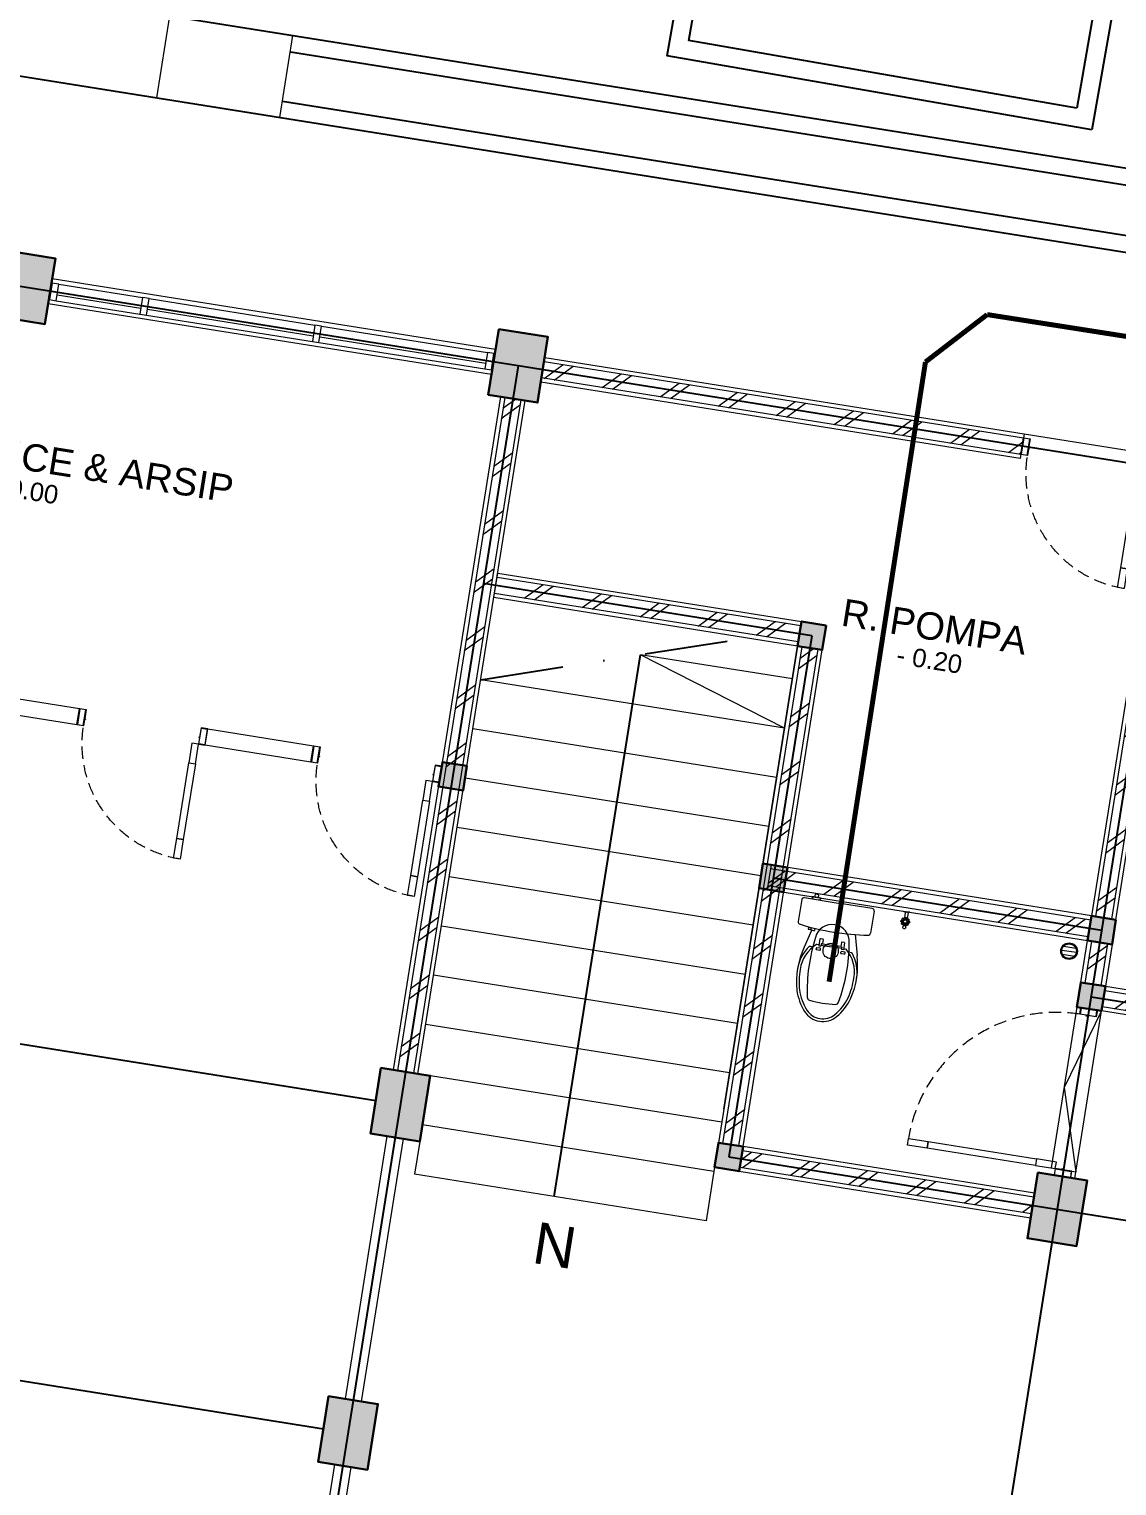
# Model space of a CAD drawing. Header units: millimetres. Extents: x -1055 to 15745, y -101 to 11046.
# Drawn here: x 7178 to 8486, y 5891 to 7644 of the extents above; entities that cross this region are included whole.
import ezdxf
from ezdxf.enums import TextEntityAlignment as Align

# ---------------------------------------------------------------- set-up
doc = ezdxf.new("R2010")
doc.units = ezdxf.units.MM
for name, pattern in [('DASHDOT', [1, 0.5, -0.25, 0, -0.25]), ('DASHED2', [0.375, 0.25, -0.125]), ('HIDDEN', [0.375, 0.25, -0.125])]:
    doc.linetypes.add(name, pattern=pattern)
for name, color, linetype, lineweight in [('ars', 11, 'Continuous', 5), ('dinding', 5, 'Continuous', 15), ('KOLOM', 1, 'Continuous', 30), ('kus', 63, 'Continuous', 15), ('KUSEN', 30, 'Continuous', 15), ('lan', 7, 'Continuous', 15), ('not', 7, 'Continuous', 20), ('PARTISI', 190, 'Continuous', 9), ('SANITAIR', 4, 'Continuous', 5), ('sol kol', 8, 'Continuous', 0)]:
    doc.layers.add(name, color=color, linetype=linetype, lineweight=lineweight)
doc.layers.add('as', color=1, linetype='Continuous', plot=False)
doc.layers.add('D1', color=1, linetype='Continuous')
doc.layers.add('PONDASI', color=7, linetype='Continuous')
doc.styles.get("Standard").update_dxf_attribs({"font": 'arial.ttf'})
pattern_1 = [(45, (-0.5, 0), (-0.1767767, 0.1767767), []), (45, (-0.4375, 0), (-0.1767767, 0.1767767), [])]

# ---------------------------------------------------------------- blocks, each defined once
blk = doc.blocks.new('K1')
at = {"layer": 'KOLOM'}
blk.add_lwpolyline([(0.2, 0.15), (-0.2, 0.15), (-0.2, -0.15), (0.2, -0.15), (0.2, 0.15)], dxfattribs=at)
blk = doc.blocks.new('P 70')
at = {"linetype": 'HIDDEN', "ltscale": 0.3}
blk.add_lwpolyline([(-0.74, 0.1, -0.414214), (-0.04, 0.8, -1.303225)], format="xyb", dxfattribs=at)
for points in [[(-0.04, 0.8), (-0.08, 0.8), (-0.08, 0.68), (-0.04, 0.68)], [(-0.04, 0.68), (-0.08, 0.68), (-0.08, 0.22), (-0.04, 0.22)], [(-0.04, 0.1), (-0.08, 0.1), (-0.08, 0.22), (-0.04, 0.22)], [(-0.7351, 0.06), (-0.74, 0.06), (-0.74, 0.0615), (-0.74, 0.1), (-0.78, 0.1), (-0.78, 0), (-0.74, 0), (-0.74, 0.0565), (-0.7351, 0.0583)], [(-0.742, 0.002), (-0.778, 0.002), (-0.778, 0.098), (-0.742, 0.098)], [(-0.0449, 0.06), (-0.04, 0.06), (-0.04, 0.0615), (-0.04, 0.1), (0, 0.1), (0, 0), (-0.04, 0), (-0.04, 0.0565), (-0.0449, 0.0583)], [(-0.038, 0.002), (-0.002, 0.002), (-0.002, 0.098), (-0.038, 0.098)]]:
    blk.add_lwpolyline(points, close=True)
blk = doc.blocks.new('KP')
at = {"layer": 'KOLOM'}
blk.add_lwpolyline([(0.075, -0.075), (-0.075, -0.075), (-0.075, 0.075), (0.075, 0.075), (0.075, -0.075)], dxfattribs=at)
blk = doc.blocks.new('KRAN ATAS')
for p, q in [((-0.0185, 0.0015), (-0.0185, 0)), ((-0.0185, 0), (0, 0)), ((-0.018, 0.002), (0, 0.002)), ((-0.0085, 0.006), (-0.0085, 0.0396)), ((0.018, 0.002), (0, 0.002)), ((0.0185, 0), (0, 0)), ((0.0085, 0.006), (0.0085, 0.0396)), ((0.0185, 0.0015), (0.0185, 0))]:
    blk.add_line(p, q)
for centre, radius, start, end in [((-0.0413, 0.0899), 0.0331, 343.1048, 7.2203), ((0, 0.0958), 0.00865, 90, 191.4881), ((0, 0.0958), 0.00865, 348.5119, 90), ((0.0413, 0.0899), 0.0331, 172.7797, 196.8952), ((-0.0215, 0.0597), 0.0057, 92.509, 270.03428), ((-0.0203, 0.0597), 0.0057, 105.44997, 257.24072), ((-0.0001, 0.0602), 0.0223, 89.786, 270.21408), ((-0.0155, 0.075), 0.0057, 47.464, 224.6597), ((-0.0148, 0.0454), 0.0057, 142.579, 307.6346), ((-0.0147, 0.0741), 0.0057, 60.32073, 212.54146), ((-0.014, 0.0462), 0.0057, 154.49735, 295.72823), ((-0.018, 0.0015), 0.0005, 90, 180), ((-0.0001, 0.0604), 0.0162, 89.70943, 270.29489), ((-0.0125, 0.006), 0.004, 270, 0), ((-0.0001, 0.0602), 0.0102, 89.532, 270.46788), ((-0.0001, 0.0803), 0.0057, 89.095, 165.324), ((0.0004, 0.0397), 0.0057, 191.86, 266.0615), ((-0.0001, 0.0792), 0.0057, 89.095, 152.59378), ((0.0004, 0.0409), 0.0057, 205.96523, 266.0615), ((0.0001, 0.0803), 0.0057, 14.676, 90.905), ((0.0001, 0.0792), 0.0057, 27.40622, 90.905), ((0.0001, 0.0602), 0.0223, 269.78592, 90.214), ((0.0001, 0.0604), 0.0162, 269.70511, 90.29057), ((0.0001, 0.0602), 0.0102, 269.53212, 90.468), ((-0.0004, 0.0397), 0.0057, 273.9385, 348.14), ((-0.0004, 0.0409), 0.0057, 273.9385, 334.03477), ((0.0125, 0.006), 0.004, 180, 270), ((0.0148, 0.0454), 0.0057, 232.3654, 37.421), ((0.014, 0.0462), 0.0057, 244.27177, 25.50265), ((0.0155, 0.075), 0.0057, 315.3403, 132.536), ((0.0147, 0.0741), 0.0057, 327.45854, 119.67927), ((0.018, 0.0015), 0.0005, 0, 90), ((0.0215, 0.0597), 0.0057, 269.96572, 87.491), ((0.0203, 0.0597), 0.0057, 282.75928, 74.55003)]:
    blk.add_arc(centre, radius, start, end)
blk = doc.blocks.new('CLOSET ATAS')
for p, q in [((0, 0.2065), (0, 0)), ((0.0135, 0.22), (0.1478, 0.22)), ((0.1715, 0.1302), (0.294, 0.161)), ((0.2661, 0.0755), (0.2661, 0.0876)), ((0.2825, 0.1254), (0.2825, 0.1065)), ((0.2956, 0.0878), (0.2884, 0.0878)), ((0, -0.2065), (0, 0)), ((0.2282, 0.0728), (0.2282, 0.0581)), ((0.2309, 0.0755), (0.2726, 0.0755)), ((0.2309, 0.0554), (0.2565, 0.0554)), ((0.2565, 0.0554), (0.2593, 0.0631)), ((0.2565, 0.0554), (0.2565, 0)), ((0.2565, -0.0554), (0.2565, 0)), ((0.2593, 0.0631), (0.2726, 0.0631)), ((0.2662, 0.0631), (0.2662, 0)), ((0.2662, -0.0631), (0.2662, 0)), ((0.2726, 0.0755), (0.2726, 0.0631)), ((0.2854, 0.0847), (0.2854, 0.0653)), ((0.2956, 0.0622), (0.2884, 0.0622)), ((0.2986, 0.0847), (0.2986, 0.0653)), ((0.2282, -0.0728), (0.2282, -0.0581)), ((0.2309, -0.0554), (0.2565, -0.0554)), ((0.2309, -0.0755), (0.2726, -0.0755)), ((0.2565, -0.0554), (0.2593, -0.0631)), ((0.2593, -0.0631), (0.2726, -0.0631)), ((0.2661, -0.0755), (0.2661, -0.0876)), ((0.2726, -0.0755), (0.2726, -0.0631)), ((0.2854, -0.0653), (0.2854, -0.0847)), ((0.2956, -0.0622), (0.2884, -0.0622)), ((0.2986, -0.0653), (0.2986, -0.0847)), ((-0.013, -0.1235), (-0.0311, -0.1235)), ((-0.0311, -0.1235), (-0.0311, -0.1465)), ((-0.0311, -0.1465), (-0.013, -0.1465)), ((-0.013, -0.1065), (-0.013, -0.1635)), ((0.1707, -0.1382), (0.185, -0.1382)), ((0.1726, -0.1163), (0.185, -0.1163)), ((0.1727, -0.1509), (0.1727, -0.1382)), ((0.1754, -0.1536), (0.1816, -0.1536)), ((0.1843, -0.1382), (0.1843, -0.1509)), ((0.1877, -0.1191), (0.1877, -0.1355)), ((0.1877, -0.1343), (0.294, -0.161)), ((0.2825, -0.1254), (0.2825, -0.1065)), ((0.2956, -0.0878), (0.2884, -0.0878)), ((0.0135, -0.22), (0.1478, -0.22))]:
    blk.add_line(p, q)
blk.add_circle((0.292, 0), 0.046)
for centre, radius, start, end in [((0.0135, 0.2065), 0.0135, 90, 180), ((0.1478, 0.205), 0.015, 8.08701, 90), ((-1.2701, 0.0035), 1.4471, 359.8599, 8.08701), ((0.4286, -0.0506), 0.2306, 89.48257, 128.74106), ((0.4306, -0.32), 0.5, 75.27892, 105.85155), ((0.2354, 0), 0.1034, 95.49361, 264.50639), ((0.3852, -0.9507), 1.0657, 79.04609, 98.61965), ((0.2711, 0.0876), 0.005, 138.74052, 180), ((0.4286, -0.0506), 0.2146, 89.48257, 138.74052), ((0.2875, 0.1254), 0.005, 128.74106, 180), ((0.2884, 0.0847), 0.00307, 90, 180), ((0.2956, 0.0847), 0.00307, 0, 90), ((0.4306, -0.32), 0.484, 75.27892, 90), ((0.4654, -0.1406), 0.3019, 48.53709, 73.13138), ((0.4654, -0.1406), 0.3179, 48.53709, 73.13138), ((0.5848, 0.0758), 0.02, 7.84587, 81.60377), ((0.59, 0), 0.13, 0, 48.65811), ((-1.2701, -0.0035), 1.4471, 351.91299, 0.1401), ((0.2309, 0.0728), 0.00271, 90, 180), ((0.2309, 0.0581), 0.00271, 180, 270), ((0.2884, 0.0653), 0.00307, 180, 270), ((0.2956, 0.0653), 0.00307, 270, 0), ((0.035, 0), 0.575, 352.15413, 7.84587), ((0.59, 0), 0.114, 0, 48.65811), ((0.59, 0), 0.114, 311.34189, 0), ((0.59, 0), 0.13, 311.34189, 0), ((0.2309, -0.0581), 0.00271, 90, 180), ((0.2309, -0.0728), 0.00271, 180, 270), ((0.2884, -0.0653), 0.00307, 90, 180), ((0.2884, -0.0847), 0.00307, 180, 270), ((0.2956, -0.0653), 0.00307, 0, 90), ((0.2956, -0.0847), 0.00307, 270, 0), ((0.4654, 0.1406), 0.3019, 286.86862, 311.46291), ((0.5848, -0.0758), 0.02, 278.39623, 352.15413), ((-0.0162, -0.1234), 0.0171, 24.41224, 79.38682), ((-0.0162, -0.1467), 0.0171, 280.61318, 335.58776), ((0.1754, -0.1509), 0.00271, 180, 270), ((0.1816, -0.1509), 0.00271, 270, 0), ((0.185, -0.1191), 0.00271, 0, 90), ((0.185, -0.1355), 0.00271, 270, 0), ((0.3853, 0.9483), 1.0633, 261.35799, 280.97627), ((0.2711, -0.0876), 0.005, 180, 221.25948), ((0.4286, 0.0506), 0.2146, 221.25948, 270.51743), ((0.2875, -0.1254), 0.005, 180, 231.25894), ((0.4286, 0.0506), 0.2306, 231.25894, 270.51743), ((0.4306, 0.32), 0.5, 254.14845, 284.72108), ((0.4306, 0.32), 0.484, 270, 284.72108), ((0.4654, 0.1406), 0.3179, 286.86862, 311.46291), ((0.0135, -0.2065), 0.0135, 180, 270), ((0.1478, -0.205), 0.015, 270, 351.91299)]:
    blk.add_arc(centre, radius, start, end)
blk = doc.blocks.new('*X6')
at = {"color": 0}
for p, q in [((18.491, 19.1926), (18.5795, 19.1926)), ((18.4987, 19.2176), (18.5717, 19.2176)), ((18.4987, 19.1676), (18.5717, 19.1676))]:
    blk.add_line(p, q, dxfattribs=at)
blk = doc.blocks.new('SFLOOR')
for radius in [0.05, 0.0442]:
    blk.add_circle((0, 0), radius)
blk.add_blockref('*X6', (-18.5352, -19.1926))
blk = doc.blocks.new('NOTASI RUANG')
at = {"layer": 'not'}
for height, p in [(0.26, (-0.011, 0.3)), (0.175, (-0.009, -0.017))]:
    blk.add_attdef('RUANG', text='', height=height, dxfattribs=at).set_placement(p, align=Align.MIDDLE_CENTER)
blk = doc.blocks.new('DENAH LANTAI DASAR')
at = {"layer": 'ars'}
h = blk.add_hatch(dxfattribs=at)
h.set_pattern_fill('TEMBOK', color=256, scale=0.25)
h.set_pattern_definition(pattern_1)
h.paths.add_polyline_path([(-1.85, 14.3), (1.07, 14.3), (1.07, 14.2), (-1.85, 14.2)])
h = blk.add_hatch(dxfattribs=at)
h.set_pattern_fill('TEMBOK', color=256, scale=0.25)
h.set_pattern_definition(pattern_1)
h.paths.add_polyline_path([(-1.95, 9.95), (-1.95, 14.05), (-2.05, 14.05), (-2.05, 9.95)])
h = blk.add_hatch(dxfattribs=at)
h.set_pattern_fill('TEMBOK', color=256, scale=0.25)
h.set_pattern_definition(pattern_1)
h.paths.add_polyline_path([(2.05, 11.525), (2.05, 14.05), (1.95, 14.05), (1.95, 11.525)])
h = blk.add_hatch(dxfattribs=at)
h.set_pattern_fill('TEMBOK', color=256, scale=0.25)
h.set_pattern_definition(pattern_1)
h.paths.add_polyline_path([(-1.925, 12.975), (-0.075, 12.975), (-0.075, 12.875), (-1.925, 12.875)])
h = blk.add_hatch(dxfattribs=at)
h.set_pattern_fill('TEMBOK', color=256, scale=0.25)
h.set_pattern_definition([(45, (-0.475, 0), (-0.1767767, 0.1767767), []), (45, (-0.4125, 0), (-0.1767767, 0.1767767), [])])
h.paths.add_polyline_path([(0.05, 9.825), (0.05, 12.85), (-0.05, 12.85), (-0.05, 9.825)])
h = blk.add_hatch(dxfattribs=at)
h.set_pattern_fill('TEMBOK', color=256, scale=0.25)
h.set_pattern_definition(pattern_1)
h.paths.add_polyline_path([(1.925, 11.5), (-0.025, 11.5), (-0.025, 11.4), (1.925, 11.4)])
h = blk.add_hatch(dxfattribs=at)
h.set_pattern_fill('TEMBOK', color=256, scale=0.25)
h.set_pattern_definition(pattern_1)
h.paths.add_polyline_path([(1.95, 11.375), (1.95, 11.12), (2.05, 11.12), (2.05, 11.375)])
h = blk.add_hatch(dxfattribs=at)
h.set_pattern_fill('TEMBOK', color=256, scale=0.25)
h.set_pattern_definition([(45, (-0.5, 1.295), (-0.1767767, 0.1767767), []), (45, (-0.4375, 1.295), (-0.1767767, 0.1767767), [])])
h.paths.add_polyline_path([(2.075, 11.095), (3.145, 11.095), (3.145, 10.995), (2.075, 10.995)])
h = blk.add_hatch(dxfattribs=at)
h.set_pattern_fill('TEMBOK', color=256, scale=0.25)
h.set_pattern_definition(pattern_1)
h.paths.add_polyline_path([(1.85, 9.8), (0.075, 9.8), (0.075, 9.7), (1.85, 9.7)])
at = {"layer": 'sol kol'}
for points in [[(-5.15, 14.45), (-5.15, 14.05), (-4.85, 14.05), (-4.85, 14.45)], [(-2.15, 14.45), (-2.15, 14.05), (-1.85, 14.05), (-1.85, 14.45)], [(0.075, 13), (-0.075, 13), (-0.075, 12.85), (0.075, 12.85)], [(-1.925, 11.825), (-2.075, 11.825), (-2.075, 11.675), (-1.925, 11.675)], [(0.075, 11.525), (-0.075, 11.525), (-0.075, 11.375), (0.075, 11.375)], [(2.075, 11.525), (1.925, 11.525), (1.925, 11.375), (2.075, 11.375)], [(2.075, 11.12), (1.925, 11.12), (1.925, 10.97), (2.075, 10.97)], [(-2.15, 9.95), (-2.15, 9.55), (-1.85, 9.55), (-1.85, 9.95)], [(1.85, 9.95), (1.85, 9.55), (2.15, 9.55), (2.15, 9.95)], [(0.075, 9.825), (-0.075, 9.825), (-0.075, 9.675), (0.075, 9.675)], [(-2.15, 7.95), (-2.15, 7.55), (-1.85, 7.55), (-1.85, 7.95)]]:
    blk.add_hatch(color=256, dxfattribs=at).paths.add_polyline_path(points)
for p, q in [((-12.75, 16), (13.75, 16)), ((-3.65, 15.9), (6.15, 15.9)), ((-3.65, 15.6), (6.15, 15.6)), ((-12.25, 15.5), (6.15, 15.5)), ((-1, 9.35), (-1, 12.65))]:
    blk.add_line(p, q)
at = {"linetype": 'DASHDOT'}
blk.add_line((-1.925, 12.35), (-0.3833, 12.85), dxfattribs=at)
at = {"layer": 'ars'}
blk.add_line((-3.65, 15.5), (-3.65, 16), dxfattribs=at)
for points in [[(-1.85, 14.3), (1.07, 14.3), (1.07, 14.2), (-1.85, 14.2)], [(-1.95, 9.95), (-1.95, 14.05), (-2.05, 14.05), (-2.05, 9.95)], [(2.05, 11.525), (2.05, 14.05), (1.95, 14.05), (1.95, 11.525)], [(-1.925, 12.975), (-0.075, 12.975), (-0.075, 12.875), (-1.925, 12.875)], [(0.05, 9.825), (0.05, 12.85), (-0.05, 12.85), (-0.05, 9.825)], [(1.925, 11.5), (-0.025, 11.5), (-0.025, 11.4), (1.925, 11.4)], [(1.95, 11.375), (1.95, 11.12), (2.05, 11.12), (2.05, 11.375)], [(2.075, 11.095), (3.145, 11.095), (3.145, 10.995), (2.075, 10.995)], [(1.85, 9.8), (0.075, 9.8), (0.075, 9.7), (1.85, 9.7)]]:
    blk.add_lwpolyline(points, close=True, dxfattribs=at)
at = {"layer": 'as'}
for p, q in [((0, 12.925), (-2, 12.925)), ((0, 12.925), (0, 9.75)), ((0, 11.45), (2, 11.45)), ((2, 11.045), (4, 11.045)), ((0, 9.75), (6, 9.75))]:
    blk.add_line(p, q, dxfattribs=at)
for points in [[(-2, 14.25), (-11, 14.25)], [(2, 14.25), (-2, 14.25)], [(-2, 14.25), (-2, 3.25)], [(2, 14.25), (2, 3.25)], [(-2.15, 9.75), (-11, 9.75)], [(-2.15, 7.75), (-11, 7.75)]]:
    blk.add_lwpolyline(points, dxfattribs=at)
at = {"layer": 'dinding'}
for points in [[(-1.85, 14.325), (1.07, 14.325), (1.07, 14.175), (-1.85, 14.175)], [(-1.925, 9.95), (-1.925, 14.05), (-2.075, 14.05), (-2.075, 9.95)], [(2.075, 11.525), (2.075, 14.05), (1.925, 14.05), (1.925, 11.525)], [(-1.925, 13), (-0.075, 13), (-0.075, 12.85), (-1.925, 12.85)], [(0.075, 9.825), (0.075, 12.85), (-0.075, 12.85), (-0.075, 9.825)], [(1.925, 11.525), (-0.025, 11.525), (-0.025, 11.375), (1.925, 11.375)], [(2.075, 11.12), (1.925, 11.12), (1.925, 11.375), (2.075, 11.375)], [(2.075, 11.12), (3.145, 11.12), (3.145, 10.97), (2.075, 10.97)], [(1.85, 9.825), (0.075, 9.825), (0.075, 9.675), (1.85, 9.675)]]:
    blk.add_lwpolyline(points, close=True, dxfattribs=at)
at = {"layer": 'kus'}
for p, q in [((-4.805, 14.3), (-4.295, 14.3)), ((-4.255, 14.3), (-3.245, 14.3)), ((-3.205, 14.3), (-2.195, 14.3)), ((-4.805, 14.235), (-4.295, 14.235)), ((-4.805, 14.2), (-4.295, 14.2)), ((-4.255, 14.235), (-3.245, 14.235)), ((-4.255, 14.2), (-3.245, 14.2)), ((-3.205, 14.235), (-2.195, 14.235)), ((-3.205, 14.2), (-2.195, 14.2))]:
    blk.add_line(p, q, dxfattribs=at)
for points in [[(-4.845, 14.2), (-4.805, 14.2), (-4.805, 14.3), (-4.845, 14.3)], [(-4.295, 14.2), (-4.255, 14.2), (-4.255, 14.3), (-4.295, 14.3)], [(-3.245, 14.2), (-3.205, 14.2), (-3.205, 14.3), (-3.245, 14.3)], [(-2.195, 14.2), (-2.155, 14.2), (-2.155, 14.3), (-2.195, 14.3)]]:
    blk.add_lwpolyline(points, close=True, dxfattribs=at)
at = {"layer": 'KUSEN'}
for points in [[(1.99, 10.9251), (1.99, 10.93), (1.9885, 10.93), (1.95, 10.93), (1.95, 10.97), (2.05, 10.97), (2.05, 10.93), (1.9935, 10.93), (1.9917, 10.9251)], [(2.048, 10.932), (2.048, 10.968), (1.952, 10.968), (1.952, 10.932)], [(1.05, 9.99), (1.05, 10.03), (1.17, 10.03), (1.17, 9.99)], [(1.17, 9.99), (1.17, 10.03), (1.83, 10.03), (1.83, 9.99)], [(1.95, 9.99), (1.95, 10.03), (1.83, 10.03), (1.83, 9.99)], [(1.99, 9.9949), (1.99, 9.99), (1.9885, 9.99), (1.95, 9.99), (1.95, 9.95), (2.05, 9.95), (2.05, 9.99), (1.9935, 9.99), (1.9917, 9.9949)], [(2.048, 9.988), (2.048, 9.952), (1.952, 9.952), (1.952, 9.988)]]:
    blk.add_lwpolyline(points, close=True, dxfattribs=at)
at = {"layer": 'KUSEN', "linetype": 'HIDDEN', "ltscale": 0.3}
blk.add_lwpolyline([(1.95, 10.93, 0.414214), (1.05, 10.03, 1.303225)], format="xyb", dxfattribs=at)
at = {"layer": 'lan'}
for p, q in [((-0.075, 12.35), (-1, 12.65)), ((1.925, 10.97), (1.925, 9.99)), ((2.075, 10.97), (1.925, 10.48)), ((2.075, 9.95), (2.075, 10.97)), ((1.925, 10.48), (2.075, 9.99)), ((1.925, 9.99), (2.075, 9.99)), ((-0.075, 9.65), (-1.85, 9.65)), ((-0.075, 9.675), (-0.075, 9.35)), ((-1.85, 9.55), (-1.85, 9.35)), ((-0.075, 9.35), (-1.85, 9.35))]:
    blk.add_line(p, q, dxfattribs=at)
blk.add_lwpolyline([(-2.15, 14.325), (-4.85, 14.325), (-4.85, 14.175), (-2.15, 14.175)], close=True, dxfattribs=at)
for points in [[(1.07, 14.325), (1.85, 14.325)], [(-0.075, 10.03), (-0.075, 12.85)], [(-0.075, 12.65), (-1, 12.65)], [(-0.075, 12.35), (-1.925, 12.35)], [(-0.075, 12.05), (-1.925, 12.05)], [(-0.075, 11.75), (-1.925, 11.75)], [(-0.075, 11.45), (-1.925, 11.45)], [(-0.075, 11.15), (-1.925, 11.15)], [(-0.075, 10.85), (-1.925, 10.85)], [(-0.075, 10.55), (-1.925, 10.55)], [(-0.075, 10.25), (-1.925, 10.25)], [(-0.075, 9.95), (-1.925, 9.95)]]:
    blk.add_lwpolyline(points, dxfattribs=at)
at = {"layer": 'PARTISI'}
for points in [[(-8.05, 9.95), (-8.05, 11.7025), (-10.925, 11.7025), (-10.925, 11.8), (-7.95, 11.8), (-4.28, 11.8), (-4.28, 11.7), (-7.95, 11.7), (-7.95, 9.95)], [(-3.5, 11.8), (-2.855, 11.8), (-2.855, 11.7), (-3.5, 11.7)], [(-2.05, 7.95), (-1.95, 7.95), (-1.95, 9.55), (-2.05, 9.55)], [(-2.05, 6.85), (-1.95, 6.85), (-1.95, 7.55), (-2.05, 7.55)]]:
    blk.add_lwpolyline(points, close=True, dxfattribs=at)
ref = blk.add_blockref('NOTASI RUANG', (-4.8182, 13.0568), dxfattribs=dict(xscale=0.6323962268195373, yscale=0.6323962268195373, zscale=0.6323962268195373))
ref.add_attrib('RUANG', '%%P 0.00', dxfattribs={"layer": 'not', "height": 0.11079}).set_placement((-4.8237, 13.0459), align=Align.MIDDLE_CENTER)
ref.add_attrib('RUANG', 'BACK OFFICE & ARSIP', dxfattribs={"layer": 'not', "height": 0.164318}).set_placement((-4.8253, 13.2464), align=Align.MIDDLE_CENTER)
ref = blk.add_blockref('NOTASI RUANG', (0.7262, 12.9051), dxfattribs=dict(xscale=0.6323962268195373, yscale=0.6323962268195373, zscale=0.6323962268195373))
ref.add_attrib('RUANG', '- 0.20', dxfattribs={"layer": 'not', "height": 0.11079}).set_placement((0.7207, 12.8942), align=Align.MIDDLE_CENTER)
ref.add_attrib('RUANG', 'R. POMPA', dxfattribs={"layer": 'not', "height": 0.16432}).set_placement((0.7191, 13.0947), align=Align.MIDDLE_CENTER)
at = {"layer": 'KOLOM', "rotation": 90}
for p in [(-5, 14.25), (-2, 14.25), (-2, 9.75), (2, 9.75), (-2, 7.75)]:
    blk.add_blockref('K1', p, dxfattribs=at)
at = {"layer": 'KOLOM', "xscale": -1, "rotation": 180}
for p in [(0, 12.925), (-2, 11.75), (0, 11.45), (2, 11.45), (2, 11.045), (0, 9.75)]:
    blk.add_blockref('KP', p, dxfattribs=at)
at = {"layer": 'KUSEN', "xscale": -1, "rotation": 180}
for p in [(1.85, 14.3), (-3.5, 11.8), (-2.075, 11.8)]:
    blk.add_blockref('P 70', p, dxfattribs=at)
at = {"layer": 'SANITAIR', "rotation": 270}
blk.add_blockref('CLOSET ATAS', (0.41, 11.362), dxfattribs=at)
at = {"layer": 'SANITAIR', "xscale": -1, "rotation": 180}
blk.add_blockref('KRAN ATAS', (0.825, 11.375), dxfattribs=at)
at = {"layer": 'SANITAIR'}
blk.add_blockref('SFLOOR', (1.8261, 11.2945), dxfattribs=at)
at = {"layer": 'not', "insert": (-1.1206, 9.185), "char_height": 0.25, "attachment_point": 1}
blk.add_mtext_dynamic_manual_height_columns('\\pi0.045006;N', width=0.286977, gutter_width=12.5, heights=[0], dxfattribs=at)

msp = doc.modelspace()

# ---------------------------------------------------------------- linework, layer by layer
at = {"layer": 'ars'}
msp.add_line((7331.6, 7561.1), (7347.4, 7659.8), dxfattribs=at)
at = {"layer": 'D1', "color": 3, "linetype": 'DASHED2', "ltscale": 120, "const_width": 6}
for points in [[(8256.1, 7243.3), (8330.3, 7300.3)], [(8330.3, 7300.3), (9211.7, 7162), (9280.9, 7214.3)], [(8140.2, 6497.7), (8256.1, 7243.3)]]:
    msp.add_lwpolyline(points, dxfattribs=at)
at = {"layer": 'PONDASI'}
for points in [[(8456.3, 7522.4), (7945.3, 7611.7), (7998, 7912.9), (8509, 7823.7)], [(8438, 7548.5), (7971.5, 7630), (8016.3, 7886.8), (8482.8, 7805.3)]]:
    msp.add_lwpolyline(points, close=True, dxfattribs=at)

# ---------------------------------------------------------------- block references
at = {"xscale": 200, "yscale": 200, "zscale": 200, "rotation": 350.9462507932595}
msp.add_blockref('DENAH LANTAI DASAR', (7712.7, 4361.2), dxfattribs=at)

doc.saveas('drawing.dxf')
